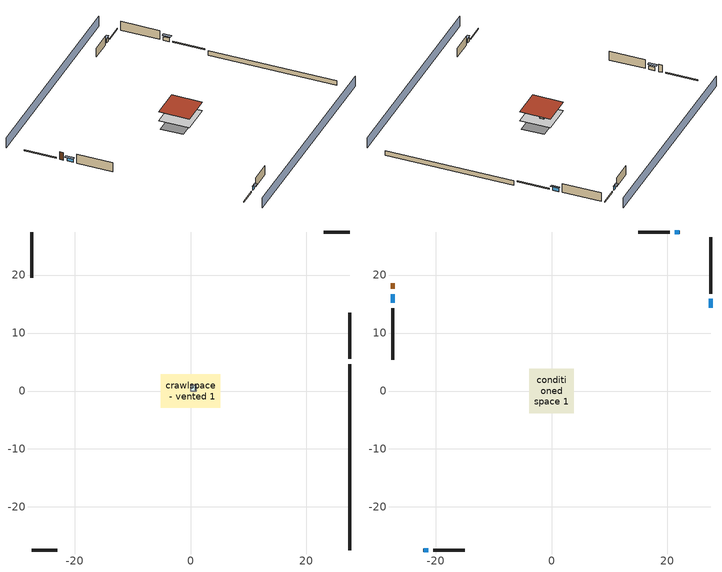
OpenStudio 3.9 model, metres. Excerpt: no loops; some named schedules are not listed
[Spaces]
crawlspace - vented 1
 floor foundation (Slab1 construction): -5.15,-2.86 -5.15,2.86 5.15,2.86 5.15,-2.86 z-0.91
 wall outside (RimJoist1 construction): 27.43,5.54 27.43,13.46 z0.3:0.61
 wall outside (RimJoist2 construction): -27.43,-27.43 -23.01,-27.43 z0.3:0.61
 wall outside (RimJoist3 construction): -27.43,27.43 -27.43,19.5 z0.3:0.61
 wall outside (RimJoist4 construction): 27.43,27.43 23.01,27.43 z0.3:0.61
 wall foundation (FoundationWall1 construction): 27.43,-27.43 27.43,4.61 z-0.91:0.3
furnace airloop ret air space
 floor adiabatic (AdiabaticConst): 0,0 0,1 1,1 1,0 z0
 wall adiabatic (AdiabaticConst): 0,1 0,0 1,0 1,1 0,1 z0:1
 ceiling adiabatic (AdiabaticConst): 1,0 1,1 0,1 0,0 z1
conditioned space 1
 floor to crawlspace - vented 1 (Floor1 construction): -3.84,-3.84 -3.84,3.84 3.84,3.84 3.84,-3.84 z0.3
 wall outside (Wall1 construction): 27.43,16.82 27.43,26.5 z0.3:2.74
 wall outside (Wall2 construction): -20.37,-27.43 -14.99,-27.43 z0.3:2.74
 wall outside (Wall3 construction): -27.43,14.3 -27.43,5.39 z0.3:2.74
 wall outside (Wall4 construction): 20.37,27.43 14.99,27.43 z0.3:2.74
 wall outside (AdiabaticWallConstruction): 27.43,14.39 27.43,15.89 / -27.43,16.73 -27.43,15.23 z0.3:1.31; -22.08,-27.43 -21.29,-27.43 / 22.08,27.43 21.29,27.43 z0.3:1.37
 wall outside (AdiabaticWallConstruction 1): -27.43,18.57 -27.43,17.66 z0.3:2.34
 window (WindowConstruction): 27.43,14.39 27.43,15.89 z0.3:1.31
 window (WindowConstruction 1): -22.08,-27.43 -21.29,-27.43 z0.3:1.37
 window (WindowConstruction 2): -27.43,16.73 -27.43,15.23 z0.3:1.31
 window (WindowConstruction 3): 22.08,27.43 21.29,27.43 z0.3:1.37
 door (Door): -27.43,18.57 -27.43,17.66 z0.3:2.34
 roof outside (Roof1 construction): -3.84,3.84 -3.84,-3.84 3.84,-3.84 3.84,3.84 z2.74
shading: 27.43,32 -27.43,32 / -27.43,-32 27.43,-32 z0:2.74; 27.43,16.19 27.43,14.09 28.04,14.09 28.04,16.19 z1.62; -20.99,-27.43 -22.38,-27.43 -22.38,-28.04 -20.99,-28.04 z1.68; -27.43,14.93 -27.43,17.03 -28.04,17.03 -28.04,14.93 z1.62; 20.99,27.43 22.38,27.43 22.38,28.04 20.99,28.04 z1.68
[Site]
Portland Intl Arpt_OR: Latitude {deg}=45.59; Longitude {deg}=-122.6; Time Zone {hr}=-8; Elevation {m}=33; Terrain=Suburbs; Keep Site Location Information=Yes
[Site:GroundTemperature:Shallow]
10.2558, 8.96328, 8.85977, 9.47314, 11.9355, 14.3863, 16.5111, 17.8571, 17.9714, 16.8767, 14.8061, 12.4304
[Site:WaterMainsTemperature]
Calculation Method=Schedule; Temperature Schedule=mains temperature schedule
[Building]
Building 1
[Material] Roughness=Rough
Name | Thickness {m} | Conductivity {W/m-K} | Density {kg/m3} | Specific Heat {J/kg-K} | Thermal Absorptance | Solar Absorptance | Visible Absorptance
asphalt or fiberglass shingles | 0.00635 | 0.162714 | 1121.4 | 1465.45 | 0.9 | 0.85 | 0.85
roof rigid ins | 0.051816 | 0.029427 | 32.04 | 1214.23 | 0.9 | 0.7 | 0.7
osb sheathing 0.75 in. | 0.01905 | 0.115458 | 512.64 | 1214.23 | 0.9 | 0.7 | 0.7
roof stud and cavity | 0.2032 | 0.667294 | 78.34581 | 1123.46 | 0.9 | 0.7 | 0.7
gypsum board | 0.0127 | 0.160291 | 801 | 837.4 | 0.9 | 0.6 | 0.6
wood siding | 0.0254 | 0.102417 | 544.68 | 1172.36 | 0.9 | 0.85 | 0.85
osb sheathing 0.5 in. | 0.0127 | 0.115458 | 512.64 | 1214.23 | 0.9 | 0.7 | 0.7
wall stud and cavity | 0.1397 | 0.550994 | 139.0536 | 1170.24 | 0.9 | 0.7 | 0.7
rim joist stud and cavity | 0.0508 | 0.178688 | 50.32683 | 1063.81 | 0.9 | 0.6 | 0.6
floor stud and cavity | 0.1397 | 0.923637 | 92.3553 | 1139.71 | 0.9 | 0.7 | 0.7
floor covering | 0.0127 | 0.0433444 | 54.468 | 1339.84 | 0.9 | 0.6 | 0.6
concrete 8.0 in. | 0.2032 | 1.803125 | 2242.8 | 837.4 | 0.9 | 0.7 | 0.7
soil 0.5 in. | 0.0127 | 1.9041 | 1842.3 | 418.7 | 0.9 | 0.7 | 0.7
wood siding 1; wood siding 2 | 0.0254 | 0.102417 | 544.68 | 1172.36
wall rigid ins | 0.512978 | 0.029427 | 32.04 | 1214.23 | 0.9 | 0.7 | 0.7
wall stud and cavity 1 | 0.0889 | 0.380278 | 52.3479 | 1209.89 | 0.9 | 0.7 | 0.7
door material | 0.04445 | 0.0612267 | 512.64 | 1214.23 | 0.9 | 0.7 | 0.7
wall stud and cavity 2 | 0.0889 | 0.391764 | 83.0341 | 1211.67 | 0.9 | 0.7 | 0.7
furniture material conditioned space 1 | 0.1524 | 0.115458 | 640.8 | 1214.23 | 0.9 | 0.6 | 0.6
[Construction]
Roof1 construction: asphalt or fiberglass shingles, roof rigid ins, osb sheathing 0.75 in., roof stud and cavity, gypsum board
Wall1 construction; Wall2 construction; Wall3 construction; Wall4 construction: wood siding, osb sheathing 0.5 in., wall stud and cavity, gypsum board
RimJoist1 construction; RimJoist2 construction; RimJoist3 construction; RimJoist4 construction: wood siding, rim joist stud and cavity
Floor1 construction: floor stud and cavity, osb sheathing 0.75 in., floor covering
FoundationWall1 construction: concrete 8.0 in.
Slab1 construction: soil 0.5 in.
WindowConstruction; WindowConstruction 1; WindowConstruction 2; WindowConstruction 3: WindowMaterial
AdiabaticWallConstruction: wood siding 1, wall rigid ins, wall stud and cavity 1, gypsum board
Door: door material
AdiabaticWallConstruction 1: wood siding 2, wall rigid ins, wall stud and cavity 1, gypsum board
PartitionWallConstruction: gypsum board, wall stud and cavity 2, gypsum board
furniture construction conditioned space 1: furniture material conditioned space 1
AdiabaticConst: Adiabatic
[WindowMaterial:SimpleGlazingSystem]
WindowMaterial: U-Factor {W/m2-K}=4.31528; Solar Heat Gain Coefficient=0.67
[Material:NoMass]
Adiabatic: Roughness=Rough; Thermal Resistance {m2-K/W}=176.1
[ThermalZone] Multiplier=1; Use Ideal Air Loads=No
Name | Volume {m3} | Thermostat
conditioned space | 143.623 | conditioned space temperature setpoint
crawlspace - vented | 71.8115
furnace airloop ret air zone | 1
[Sizing:Zone] Zone Cooling Design Supply Air Temperature Input Method=SupplyAirTemperature; Zone Cooling Design Supply Air Temperature {C}=14; Zone Cooling Design Supply Air Temperature Difference {deltaC}=11.11; Zone Heating Design Supply Air Temperature Input Method=SupplyAirTemperature; Zone Heating Design Supply Air Temperature {C}=40; Zone Heating Design Supply Air Temperature Difference {deltaC}=11.11; Zone Cooling Design Supply Air Humidity Ratio {kg-H2O/kg-air}=0.0085; Zone Heating Design Supply Air Humidity Ratio {kg-H2O/kg-air}=0.008; Cooling Design Air Flow Method=DesignDay; Heating Design Air Flow Method=DesignDay; Account for Dedicated Outdoor Air System=No; Dedicated Outdoor Air System Control Strategy=NeutralSupplyAir; Dedicated Outdoor Air Low Setpoint Temperature for Design {C}=autosize; Dedicated Outdoor Air High Setpoint Temperature for Design {C}=autosize; Zone Load Sizing Method=Sensible Load Only No Latent Load; Zone Latent Cooling Design Supply Air Humidity Ratio Input Method=HumidityRatioDifference; Zone Cooling Design Supply Air Humidity Ratio Difference {kgWater/kgDryAir}=0.005; Zone Latent Heating Design Supply Air Humidity Ratio Input Method=HumidityRatioDifference; Zone Humidification Design Supply Air Humidity Ratio Difference {kgWater/kgDryAir}=0.005; Sizing Option=Coincident
crawlspace - vented; furnace airloop ret air zone
[Space]
Name | Thermal Zone | Volume {m3}
conditioned space 1 | conditioned space | 143.623
crawlspace - vented 1 | crawlspace - vented | 71.8115
furnace airloop ret air space | furnace airloop ret air zone
[ThermostatSetpoint:DualSetpoint]
conditioned space temperature setpoint: Heating Setpoint Temperature Schedule=heating setpoint; Cooling Setpoint Temperature Schedule=cooling setpoint; Temperature Difference Between Cutout And Setpoint {deltaC}=0
[Foundation:Kiva]
Foundation Kiva 1: Initial Indoor Air Temperature {C}=8.58325; Wall Height Above Grade {m}=0.3048; Wall Depth Below Slab {m}=0.2032
[Foundation:Kiva:Settings]
Soil Conductivity {W/m-K}=1.9041; Soil Density {kg/m3}=1842.3; Soil Specific Heat {J/kg-K}=418.7; Ground Solar Absorptivity=0.9; Ground Thermal Absorptivity=0.9; Ground Surface Roughness {m}=0.03; Far-Field Width {m}=40; Deep-Ground Boundary Condition=ZeroFlux; Deep-Ground Depth {m}=40; Minimum Cell Dimension {m}=0.2; Maximum Cell Growth Coefficient=3; Simulation Timestep=Timestep
[SurfaceProperty:ExposedFoundationPerimeter]
Slab1: Exposed Perimeter Calculation Method=TotalExposedPerimeter; Total Exposed Perimeter {m}=32.03448
[SurfaceProperty:IncidentSolarMultiplier] Incident Solar Multiplier=1; Incident Solar Multiplier Schedule=trans schedule winter=0.85 summer=0.7
Window1; Window2; Window3; Window4
[InternalMass:Definition] Design Level Calculation Method=SurfaceArea
Name | Construction | Surface Area {m2}
partition wall mass | PartitionWallConstruction | 58.90053
furniture mass conditioned space 1 | furniture construction conditioned space 1 | 23.56021
[InternalMass] Space or SpaceType=conditioned space 1; Multiplier=1
Name | Internal Mass Definition
partition wall mass | partition wall mass
furniture mass conditioned space 1 | furniture mass conditioned space 1
[EnergyManagementSystem:Sensor]
Name | Output Variable or Output Meter Index Key | Output Variable or Output Meter
water_heater_T_set | water heater setpoint | Schedule Value
out_pb_s |  | Site Outdoor Air Barometric Pressure
out_wt_s |  | Site Outdoor Air Humidity Ratio
site_vw_s |  | Site Wind Speed
cool_season | cooling season schedule | Schedule Value
furnace_airloop_AH_MFR_s | Node 5 | System Node Mass Flow Rate
furnace_airloop_AH_VFR_s | Node 5 | System Node Current Density Volume Flow Rate
furnace_airloop_AH_Tout_s | Node 5 | System Node Temperature
furnace_airloop_AH_Wout_s | Node 5 | System Node Humidity Ratio
furnace_airloop_RA_T_s | Node 8 | System Node Temperature
furnace_airloop_Ra_W_s | Node 8 | System Node Humidity Ratio
furnace_airloop_0_DZ_T_s | crawlspace - vented | Zone Air Temperature
furnace_airloop_0_DZ_W_s | crawlspace - vented | Zone Mean Air Humidity Ratio
natural_vent_s | natural vent schedule | Schedule Value
htg_sp_s | heating setpoint | Schedule Value
clg_sp_s | cooling setpoint | Schedule Value
mech_vent_range_fan_0_sch_s | mech vent range fan 0 schedule | Schedule Value
mech_vent_bath_fan_0_sch_s | mech vent bath fan 0 schedule | Schedule Value
clothes_dryer_exhaust_0_sch_s | clothes_dryer | Schedule Value
htg_load_cond |  | Heating:EnergyTransfer:Zone:CONDITIONED SPACE
clg_load_cond |  | Cooling:EnergyTransfer:Zone:CONDITIONED SPACE
htg_load_duct |  | Heating:EnergyTransfer:Zone:FURNACE AIRLOOP RET AIR ZONE
clg_load_duct |  | Cooling:EnergyTransfer:Zone:FURNACE AIRLOOP RET AIR ZONE
s_conv | Floor1 | Surface Inside Face Convection Heat Gain Energy
s_ig | Floor1 | Surface Inside Face Internal Gains Radiation Heat Gain Energy
s_sol | Floor1 | Surface Inside Face Solar Radiation Heat Gain Energy
s_lgt | Floor1 | Surface Inside Face Lights Radiation Heat Gain Energy
s_surf | Floor1 | Surface Inside Face Net Surface Thermal Radiation Heat Gain Energy
s_conv_1 | Roof1 | Surface Inside Face Convection Heat Gain Energy
s_ig_1 | Roof1 | Surface Inside Face Internal Gains Radiation Heat Gain Energy
s_sol_1 | Roof1 | Surface Inside Face Solar Radiation Heat Gain Energy
s_lgt_1 | Roof1 | Surface Inside Face Lights Radiation Heat Gain Energy
s_surf_1 | Roof1 | Surface Inside Face Net Surface Thermal Radiation Heat Gain Energy
ss_sol | Door1 | Surface Inside Face Solar Radiation Heat Gain Energy
ss_lgt | Door1 | Surface Inside Face Lights Radiation Heat Gain Energy
ss_conv | Door1 | Surface Inside Face Convection Heat Gain Energy
ss_ig | Door1 | Surface Inside Face Internal Gains Radiation Heat Gain Energy
ss_surf | Door1 | Surface Inside Face Net Surface Thermal Radiation Heat Gain Energy
ss_conv_1 | Window1 | Surface Inside Face Convection Heat Gain Energy
ss_ig_1 | Window1 | Surface Inside Face Internal Gains Radiation Heat Gain Energy
ss_surf_1 | Window1 | Surface Inside Face Net Surface Thermal Radiation Heat Gain Energy
ss_trans_in | Window1 | Surface Window Transmitted Solar Radiation Rate
ss_back_out | Window1 | Surface Window Shortwave from Zone Back Out Window Heat Transfer Rate
ss_trans_out | Window1 | Surface Inside Face Initial Transmitted Diffuse Transmitted Out Window Solar Radiation Rate
ss_conv_2 | Window2 | Surface Inside Face Convection Heat Gain Energy
ss_ig_2 | Window2 | Surface Inside Face Internal Gains Radiation Heat Gain Energy
ss_surf_2 | Window2 | Surface Inside Face Net Surface Thermal Radiation Heat Gain Energy
ss_trans_in_1 | Window2 | Surface Window Transmitted Solar Radiation Rate
ss_back_out_1 | Window2 | Surface Window Shortwave from Zone Back Out Window Heat Transfer Rate
ss_trans_out_1 | Window2 | Surface Inside Face Initial Transmitted Diffuse Transmitted Out Window Solar Radiation Rate
ss_conv_3 | Window3 | Surface Inside Face Convection Heat Gain Energy
ss_ig_3 | Window3 | Surface Inside Face Internal Gains Radiation Heat Gain Energy
ss_surf_3 | Window3 | Surface Inside Face Net Surface Thermal Radiation Heat Gain Energy
ss_trans_in_2 | Window3 | Surface Window Transmitted Solar Radiation Rate
ss_back_out_2 | Window3 | Surface Window Shortwave from Zone Back Out Window Heat Transfer Rate
ss_trans_out_2 | Window3 | Surface Inside Face Initial Transmitted Diffuse Transmitted Out Window Solar Radiation Rate
ss_conv_4 | Window4 | Surface Inside Face Convection Heat Gain Energy
ss_ig_4 | Window4 | Surface Inside Face Internal Gains Radiation Heat Gain Energy
ss_surf_4 | Window4 | Surface Inside Face Net Surface Thermal Radiation Heat Gain Energy
ss_trans_in_3 | Window4 | Surface Window Transmitted Solar Radiation Rate
ss_back_out_3 | Window4 | Surface Window Shortwave from Zone Back Out Window Heat Transfer Rate
ss_trans_out_3 | Window4 | Surface Inside Face Initial Transmitted Diffuse Transmitted Out Window Solar Radiation Rate
s_conv_2 | Wall1 | Surface Inside Face Convection Heat Gain Energy
s_ig_2 | Wall1 | Surface Inside Face Internal Gains Radiation Heat Gain Energy
s_sol_2 | Wall1 | Surface Inside Face Solar Radiation Heat Gain Energy
s_lgt_2 | Wall1 | Surface Inside Face Lights Radiation Heat Gain Energy
s_surf_2 | Wall1 | Surface Inside Face Net Surface Thermal Radiation Heat Gain Energy
s_conv_3 | Wall2 | Surface Inside Face Convection Heat Gain Energy
s_ig_3 | Wall2 | Surface Inside Face Internal Gains Radiation Heat Gain Energy
s_sol_3 | Wall2 | Surface Inside Face Solar Radiation Heat Gain Energy
s_lgt_3 | Wall2 | Surface Inside Face Lights Radiation Heat Gain Energy
s_surf_3 | Wall2 | Surface Inside Face Net Surface Thermal Radiation Heat Gain Energy
s_conv_4 | Wall3 | Surface Inside Face Convection Heat Gain Energy
s_ig_4 | Wall3 | Surface Inside Face Internal Gains Radiation Heat Gain Energy
s_sol_4 | Wall3 | Surface Inside Face Solar Radiation Heat Gain Energy
s_lgt_4 | Wall3 | Surface Inside Face Lights Radiation Heat Gain Energy
s_surf_4 | Wall3 | Surface Inside Face Net Surface Thermal Radiation Heat Gain Energy
s_conv_5 | Wall4 | Surface Inside Face Convection Heat Gain Energy
s_ig_5 | Wall4 | Surface Inside Face Internal Gains Radiation Heat Gain Energy
s_sol_5 | Wall4 | Surface Inside Face Solar Radiation Heat Gain Energy
s_lgt_5 | Wall4 | Surface Inside Face Lights Radiation Heat Gain Energy
s_surf_5 | Wall4 | Surface Inside Face Net Surface Thermal Radiation Heat Gain Energy
im_conv | furniture mass conditioned space 1 | Surface Inside Face Convection Heat Gain Energy
im_ig | furniture mass conditioned space 1 | Surface Inside Face Internal Gains Radiation Heat Gain Energy
im_sol | furniture mass conditioned space 1 | Surface Inside Face Solar Radiation Heat Gain Energy
im_lgt | furniture mass conditioned space 1 | Surface Inside Face Lights Radiation Heat Gain Energy
im_surf | furniture mass conditioned space 1 | Surface Inside Face Net Surface Thermal Radiation Heat Gain Energy
im_conv_1 | partition wall mass | Surface Inside Face Convection Heat Gain Energy
im_ig_1 | partition wall mass | Surface Inside Face Internal Gains Radiation Heat Gain Energy
im_sol_1 | partition wall mass | Surface Inside Face Solar Radiation Heat Gain Energy
im_lgt_1 | partition wall mass | Surface Inside Face Lights Radiation Heat Gain Energy
im_surf_1 | partition wall mass | Surface Inside Face Net Surface Thermal Radiation Heat Gain Energy
airflow_gain | infil flow | Infiltration Sensible Heat Gain Energy
airflow_loss | infil flow | Infiltration Sensible Heat Loss Energy
airflow_gain_1 | natural vent flow | Infiltration Sensible Heat Gain Energy
airflow_loss_1 | natural vent flow | Infiltration Sensible Heat Loss Energy
airflow_gain_2 | whole house fan flow | Infiltration Sensible Heat Gain Energy
airflow_loss_2 | whole house fan flow | Infiltration Sensible Heat Loss Energy
mv_conv | mech vent bath fan 0 | Electric Equipment Convective Heating Energy
mv_rad | mech vent bath fan 0 | Electric Equipment Radiant Heating Energy
mv_conv_1 | mech vent house fan | Electric Equipment Convective Heating Energy
mv_rad_1 | mech vent house fan | Electric Equipment Radiant Heating Energy
mv_conv_2 | mech vent house fan cfis | Electric Equipment Convective Heating Energy
mv_rad_2 | mech vent house fan cfis | Electric Equipment Radiant Heating Energy
mv_conv_3 | mech vent range fan 0 | Electric Equipment Convective Heating Energy
mv_rad_3 | mech vent range fan 0 | Electric Equipment Radiant Heating Energy
mv_conv_4 | mech vent house fan latent load | Other Equipment Convective Heating Energy
mv_rad_4 | mech vent house fan latent load | Other Equipment Radiant Heating Energy
mv_conv_5 | mech vent house fan sensible load | Other Equipment Convective Heating Energy
mv_rad_5 | mech vent house fan sensible load | Other Equipment Radiant Heating Energy
ducts_conv | furnace airloop_0 RetCondToRP | Other Equipment Convective Heating Energy
ducts_rad | furnace airloop_0 RetCondToRP | Other Equipment Radiant Heating Energy
ducts_conv_1 | furnace airloop_0 RetLatLkToRP | Other Equipment Convective Heating Energy
ducts_rad_1 | furnace airloop_0 RetLatLkToRP | Other Equipment Radiant Heating Energy
ducts_conv_2 | furnace airloop_0 RetSensLkToRP | Other Equipment Convective Heating Energy
ducts_rad_2 | furnace airloop_0 RetSensLkToRP | Other Equipment Radiant Heating Energy
ducts_conv_3 | furnace airloop_0 SupCondToLv | Other Equipment Convective Heating Energy
ducts_rad_3 | furnace airloop_0 SupCondToLv | Other Equipment Radiant Heating Energy
ducts_conv_4 | furnace airloop_0 SupLatLkToCond | Other Equipment Convective Heating Energy
ducts_rad_4 | furnace airloop_0 SupLatLkToCond | Other Equipment Radiant Heating Energy
ducts_conv_5 | furnace airloop_0 SupSensLkToCond | Other Equipment Convective Heating Energy
ducts_rad_5 | furnace airloop_0 SupSensLkToCond | Other Equipment Radiant Heating Energy
ig_lgt_conv | interior lighting | Lights Convective Heating Energy
ig_lgt_rad | interior lighting | Lights Radiant Heating Energy
ig_lgt_vis | interior lighting | Lights Visible Radiation Heating Energy
ig_ee_conv | ceiling fan | Electric Equipment Convective Heating Energy
ig_ee_rad | ceiling fan | Electric Equipment Radiant Heating Energy
ig_ee_conv_1 | clothes dryer | Electric Equipment Convective Heating Energy
ig_ee_rad_1 | clothes dryer | Electric Equipment Radiant Heating Energy
ig_ee_conv_2 | clothes washer | Electric Equipment Convective Heating Energy
ig_ee_rad_2 | clothes washer | Electric Equipment Radiant Heating Energy
ig_ee_conv_3 | cooking range | Electric Equipment Convective Heating Energy
ig_ee_rad_3 | cooking range | Electric Equipment Radiant Heating Energy
ig_ee_conv_4 | dishwasher | Electric Equipment Convective Heating Energy
ig_ee_rad_4 | dishwasher | Electric Equipment Radiant Heating Energy
ig_ee_conv_5 | freezer | Electric Equipment Convective Heating Energy
ig_ee_rad_5 | freezer | Electric Equipment Radiant Heating Energy
[ElectricEquipment:Definition] Design Level Calculation Method=EquipmentLevel
Name | Design Level {W} | Fraction Latent | Fraction Radiant | Fraction Lost
ceiling fan | 17.2709 | 0 | 0.558 | 0
clothes washer | 558.103 | 0.03 | 0.162 | 0.7
clothes dryer | 1100.25 | 0.015 | 0.081 | 0.85
dishwasher | 1721.85 | 0.3 | 0.18 | 0.4
fridge | 51.9007 | 0 | 0.6 | 0
freezer | 194.914 | 0 | 0.6 | 0
cooking range | 109.017 | 0.16 | 0.384 | 0.2
misc tv | 1141.99 | 0 | 0.6 | 0
misc plug loads | 698.706 | 0.021 | 0.558 | 0.049
whole house fan; mech vent house fan | 0 | 0 | 0 | 1
mech vent house fan cfis | 0 | 0 | 0 | 0
mech vent range fan 0 | 30 | 0 | 0 | 1
mech vent bath fan 0 | 15 | 0 | 0 | 1
[ElectricEquipment] Space or SpaceType=conditioned space 1
Name | Electric Equipment Definition | Schedule
ceiling fan | ceiling fan | ceiling_fan
clothes washer | clothes washer | clothes_washer
clothes dryer | clothes dryer | clothes_dryer
dishwasher | dishwasher | dishwasher
fridge | fridge | fridge schedule
freezer | freezer | freezer schedule
cooking range | cooking range | cooking_range
misc tv | misc tv | plug_loads_tv
misc plug loads | misc plug loads | plug_loads_other
whole house fan | whole house fan | Always On Discrete
mech vent house fan | mech vent house fan | mech vent house fan schedule
mech vent house fan cfis | mech vent house fan cfis | mech vent house fan cfis schedule
mech vent range fan 0 | mech vent range fan 0 | mech vent range fan 0 schedule
mech vent bath fan 0 | mech vent bath fan 0 | mech vent bath fan 0 schedule
[OtherEquipment:Definition] Design Level Calculation Method=EquipmentLevel
Name | Design Level {W} | Fraction Latent | Fraction Radiant | Fraction Lost
water heater sens; furnace airloop_0 SupSensLkToCond; furnace airloop_0 SupCondToLv; furnace airloop_0 RetCondToRP; furnace airloop_0 RetSensLkToRP; furnace airloop_0 SupCondToDZ; furnace airloop_0 RetCondToDZ; furnace airloop_0 SupSensLkToDZ; mech vent house fan sensible load | 0 | 0 | 0 | 0
water heater lat; furnace airloop_0 SupLatLkToCond; furnace airloop_0 RetLatLkToRP; furnace airloop_0 SupLatLkToDZ; mech vent house fan latent load | 0 | 1 | 0 | 0
water heater energy adjustment1 | 0.01 | 0 | 0 | 1
clothes dryer 2 | 14617 | 0.015 | 0.081 | 0.85
cooking range 2 | 3194.97 | 0.16 | 0.384 | 0.2
general water use sensible | -79.8895 | 0 | 0.6 | 0
general water use latent | 81.0615 | 1 | 0 | 0
[OtherEquipment]
Name | Other Equipment Definition | Space or SpaceType | Schedule | Fuel Type
water heater sens | water heater sens | conditioned space 1 | Always On Discrete
water heater lat | water heater lat | conditioned space 1 | Always On Discrete
water heater energy adjustment1 | water heater energy adjustment1 | conditioned space 1 | Always On Discrete | Electricity
clothes dryer 1 | clothes dryer 2 | conditioned space 1 | clothes_dryer | NaturalGas
cooking range 1 | cooking range 2 | conditioned space 1 | cooking_range | NaturalGas
general water use sensible | general water use sensible | conditioned space 1 | general water use schedule
general water use latent | general water use latent | conditioned space 1 | general water use schedule
furnace airloop_0 SupSensLkToCond | furnace airloop_0 SupSensLkToCond | conditioned space 1 | Always On Discrete
furnace airloop_0 SupLatLkToCond | furnace airloop_0 SupLatLkToCond | conditioned space 1 | Always On Discrete
furnace airloop_0 SupCondToLv | furnace airloop_0 SupCondToLv | conditioned space 1 | Always On Discrete
furnace airloop_0 RetCondToRP | furnace airloop_0 RetCondToRP | furnace airloop ret air space | Always On Discrete
furnace airloop_0 RetSensLkToRP | furnace airloop_0 RetSensLkToRP | furnace airloop ret air space | Always On Discrete
furnace airloop_0 RetLatLkToRP | furnace airloop_0 RetLatLkToRP | furnace airloop ret air space | Always On Discrete
furnace airloop_0 SupCondToDZ | furnace airloop_0 SupCondToDZ | crawlspace - vented 1 | Always On Discrete
furnace airloop_0 RetCondToDZ | furnace airloop_0 RetCondToDZ | crawlspace - vented 1 | Always On Discrete
furnace airloop_0 SupSensLkToDZ | furnace airloop_0 SupSensLkToDZ | crawlspace - vented 1 | Always On Discrete
furnace airloop_0 SupLatLkToDZ | furnace airloop_0 SupLatLkToDZ | crawlspace - vented 1 | Always On Discrete
mech vent house fan sensible load | mech vent house fan sensible load | conditioned space 1 | Always On Discrete
mech vent house fan latent load | mech vent house fan latent load | conditioned space 1 | Always On Discrete
[WaterUse:Equipment:Definition]
Name | Peak Flow Rate {m3/s}
clothes washer | 1.62466e-05
dishwasher | 8.49478e-06
[Lights:Definition]
interior lighting: Design Level Calculation Method=LightingLevel; Lighting Level {W}=208.754; Fraction Radiant=0.6; Fraction Visible=0.2; Return Air Fraction=0
[Lights]
interior lighting: Lights Definition=interior lighting; Space or SpaceType=conditioned space 1; Schedule=lighting_interior; Fraction Replaceable=1
[Exterior:Lights:Definition]
exterior lighting: Design Level {W}=7.57726
[Exterior:Lights]
exterior lighting: Exterior Lights Definition=exterior lighting; Schedule=exterior lighting schedule
[People:Definition]
occupants: Number of People Calculation Method=People; Number of People {people}=4; Fraction Radiant=0.314171; Sensible Heat Fraction=0.56303; Carbon Dioxide Generation Rate {m3/s-W}=0; Enable ASHRAE 55 Comfort Warnings=No; Mean Radiant Temperature Calculation Type=EnclosureAveraged
[People]
occupants: People Definition=occupants; Space or SpaceType=conditioned space 1; Number of People Schedule=occupants; Activity Level Schedule=occupants activity schedule; Multiplier=1
[ZoneMixing] Schedule=Always On Continuous; Design Flow Rate Calculation Method=Flow/Zone; Design Flow Rate {m3/s}=0
Name | Zone or Space | Source Zone or Space
furnace airloop_0 ZoneMixDZToCond mix | conditioned space | crawlspace - vented
furnace airloop_0 ZoneMixCondToDZ mix | crawlspace - vented | conditioned space
[SpaceInfiltration:DesignFlowRate] Schedule=Always On Discrete
Name | Space or SpaceType | Design Flow Rate Calculation Method | Design Flow Rate {m3/s} | Air Changes per Hour {1/hr} | Constant Term Coefficient | Temperature Term Coefficient | Velocity Term Coefficient | Velocity Squared Term Coefficient
natural vent flow; whole house fan flow; infil flow | conditioned space 1 | Flow/Space | 0
infil crawlspace - vented 1 | crawlspace - vented 1 | AirChanges/Hour |  | 2.6013 | 1 | 0 | 0 | 0
crawlspace_vented 1 duct leakage imbalance infil flow | crawlspace - vented 1 | Flow/Space | 0
